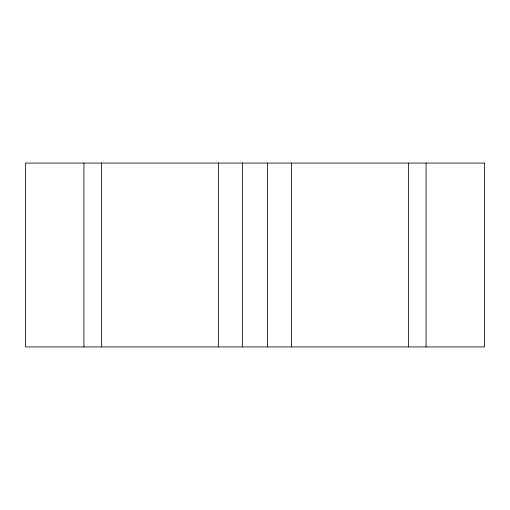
<?xml version="1.0" encoding="UTF-8"?>
<svg xmlns="http://www.w3.org/2000/svg" width="510" height="510" viewBox="0 0 510 510"><rect width="100%" height="100%" fill="white"/><g stroke="black" fill="none" stroke-linecap="round" stroke-linejoin="round"><path stroke-width="0.76" d="M426.073 163.066L426.073 346.934M408.491 163.066L408.491 346.934M291.478 163.066L291.478 346.934M267.431 163.066L267.431 346.934M242.569 163.066L242.569 346.934M218.522 163.066L218.522 346.934M101.509 163.066L101.509 346.934M83.927 163.066L83.927 346.934M484.5 163.066L25.5 163.066L25.5 346.934L484.5 346.934L484.5 163.066"/></g></svg>
